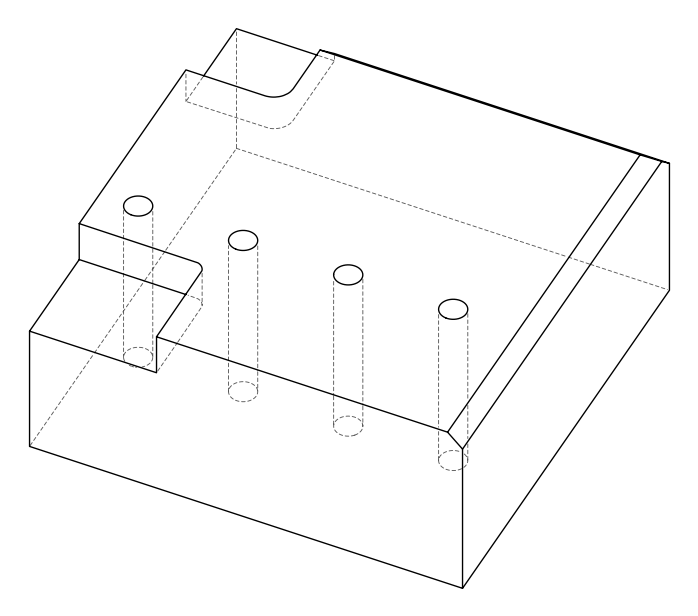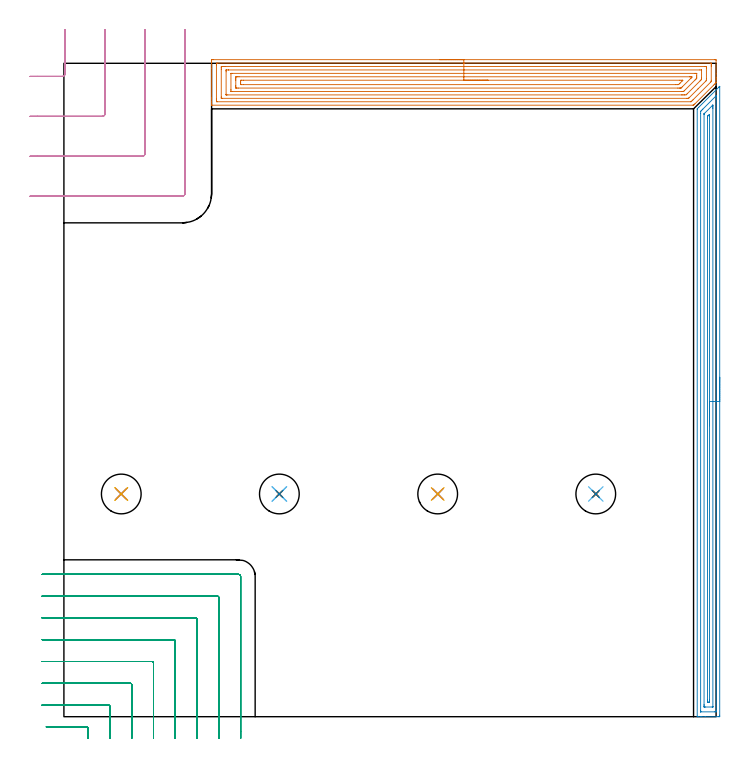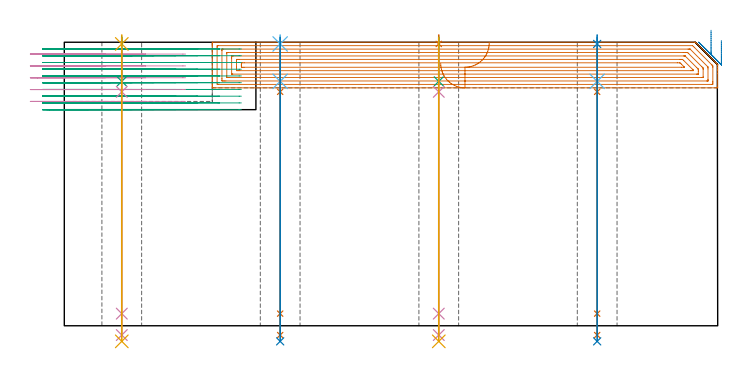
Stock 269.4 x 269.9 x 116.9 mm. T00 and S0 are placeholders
(PLAN: 20 operations, 15 tool changes, 44.4 min)
(1 AREA_MILL | FG_CHAMFER_SURFACE | UGT0205_001 | 11.86 min | 38202 mm3)
(2 AREA_MILL_1 | FG_CHAMFER_SURFACE_1 | UGT0205_001 | 8.37 min | 10996 mm3)
(3 MILL_CORNER_NOTCH_RECTANGULAR | CORNER_NOTCH_RECTANGULAR | NXT0201_011 | Follow Part, ap 3, ae 75% | 15.68 min | 142042 mm3)
(4 MILL_CORNER_NOTCH_RECTANGULAR_1 | CORNER_NOTCH_RECTANGULAR_1 | UGT0201_105 | Follow Part, ap 5.5, ae 75% | 3.77 min | 95945 mm3)
(5 SPOT_DRILL | STEP1HOLE | NXT0321_9005460120000 | 0.03 min | 4 mm3)
(6 SPOT_DRILL_1 | STEP1HOLE_1 | NXT0321_9005460120000 | 0.03 min | 5 mm3)
(7 SPOT_DRILL_2 | STEP1HOLE_2 | NXT0321_9005460120000 | 0.03 min | 5 mm3)
(8 SPOT_DRILL_3 | STEP1HOLE_3 | NXT0321_9005460120000 | 0.03 min | 5 mm3)
(9 DRILL_BLIND_HOLE_INTO_CENTER | STEP1HOLE | UGT0301_352 | 0.07 min | 1252 mm3)
(10 GUN_DRILL_THROUGH_HOLE | STEP1HOLE | UGT0307_007 | 0.58 min | 8058 mm3)
(11 DRILL_TO_ENLARGE_THROUGH_HOLE | STEP1HOLE | UGT0301_288 | 0.5 min | 15351 mm3)
(12 DRILL_BLIND_HOLE_INTO_CENTER_1 | STEP1HOLE_1 | UGT0301_352 | 0.07 min | 1262 mm3)
(13 GUN_DRILL_THROUGH_HOLE_1 | STEP1HOLE_1 | UGT0307_007 | 0.58 min | 8062 mm3)
(14 DRILL_TO_ENLARGE_THROUGH_HOLE_1 | STEP1HOLE_1 | UGT0301_288 | 0.5 min | 15348 mm3)
(15 DRILL_BLIND_HOLE_INTO_CENTER_2 | STEP1HOLE_2 | UGT0301_352 | 0.07 min | 1255 mm3)
(16 GUN_DRILL_THROUGH_HOLE_2 | STEP1HOLE_2 | UGT0307_007 | 0.58 min | 8055 mm3)
(17 DRILL_TO_ENLARGE_THROUGH_HOLE_2 | STEP1HOLE_2 | UGT0301_288 | 0.5 min | 15350 mm3)
(18 DRILL_BLIND_HOLE_INTO_CENTER_3 | STEP1HOLE_3 | UGT0301_352 | 0.07 min | 1259 mm3)
(19 GUN_DRILL_THROUGH_HOLE_3 | STEP1HOLE_3 | UGT0307_007 | 0.58 min | 8054 mm3)
(20 DRILL_TO_ENLARGE_THROUGH_HOLE_3 | STEP1HOLE_3 | UGT0301_288 | 0.5 min | 15349 mm3)
(TOOL UGT0205_001 | Chamfer Mill 20 x 3 x 45 deg. | D20 FL50 Z2)
(TOOL NXT0201_011 | ENDMILL 12mm [2P460-1200-NA 1630] | D12 FL38 Z6)
(TOOL UGT0201_105 | End Mill 22 mm | D22 FL25 Z2)
(TOOL NXT0321_9005460120000 | NC Spot Drill, 142deg, 12mm, Carbide, Uncoated | D12 PA142 FL30 Z2)
(TOOL UGT0301_352 | Twist Drill 10.75 mm | D10.75 PA118 FL84 Z2)
(TOOL UGT0307_007 | Gun Drill 10 mm | D10 PA130 FL24 Z1)
(TOOL UGT0301_288 | Twist Drill 16.4 mm | D16.4 PA118 FL125 Z2)
(OP 1 AREA_MILL)
G17 G21 G94 G90
T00 M6
G54
G17 G0 G90 X155.2 Y271.4 S1061 M3
G43 Z126.9 H0
Z108.1
G94 G1 X155.238 Z107.229 F250.
X155.352 Z106.364
X155.541 Z105.512
X155.803 Z104.68
X156.137 Z103.874
X156.54 Z103.1
X157.009 Z102.364
X157.54 Z101.672
X158.129 Z101.029
X158.772 Z100.44
X159.464 Z99.909
X160.2 Z99.44
X160.974 Z99.037
X161.78 Z98.703
X162.612 Z98.441
X163.464 Z98.252
X164.328 Z98.138
X165.2 Z98.1
X268.787
X269.151 Y271.396 Z98.103
X269.39 Y271.392 Z98.106
X269.4 Y271.148 Z98.349
Y265.548 Z103.947
Y264.105 Z105.392
Y263.774 Z105.722
Y263.112 Z106.387
Y262. Z107.499
X269.398 Y261.907 Z107.59
X269.382 Y261.884 Z107.614
X269.142 Y261.642 Z107.858
X268.975 Y261.474 Z108.025
X268.615 Y261.113 Z108.383
X268.319 Y260.817 Z108.679
X260.631 Y253.13 Z116.367
X260.423 Y252.922 Z116.576
X260.319 Y252.819 Z116.68
X260.182 Y252.685 Z116.813
X260.095 Y252.604 Z116.889
X259.857 Y252.6 Z116.9
X61.167
X61.01 Y252.603 Z116.888
X61.008 Y252.63 Z116.861
X61. Y252.995 Z116.504
Y253.355 Z116.144
Y254.017 Z115.478
Y255.234 Z114.262
Y255.791 Z113.704
Y267.766 Z101.732
Y269.983 Z99.514
Y270.262 Z99.236
X61.004 Y270.87 Z98.627
X61.008 Y271.392 Z98.106
X61.086 Y271.394 Z98.104
X61.613 Y271.4 Z98.1
X165.2
Y269.986 Z99.514
X266.999
X267.39 Y269.983 Z99.517
X267.397 Y269.59 Z99.91
X267.399 Y269.096 Z100.404
X267.4 Y268.7 Z100.8
X267.399 Y262.887 Z106.613
X267.396 Y262.495 Z107.005
X267.39 Y262.37 Z107.13
X267.322 Y262.284 Z107.216
X267.05 Y262. Z107.5
X267.026 Y261.975 Z107.525
X259.857 Y254.807 Z114.693
X259.458 Y254.413 Z115.087
X259.055 Y254.017 Z115.483
X258.966 Y254.014 Z115.486
X63.401
X63.01 Y254.017 Z115.483
X63.003 Y254.41 Z115.09
X63.001 Y254.904 Z114.596
X63. Y255.3 Z114.2
X63.001 Y269.096 Z100.404
X63.002 Y269.49 Z100.01
X63.01 Y269.983 Z99.517
X63.397 Y269.986 Z99.514
X165.2
Y268.571 Z100.929
X264.851
X265.215 Y268.569 Z100.931
X265.336 Y268.567 Z100.933
X265.377 Y268.565 Z100.935
X265.39 Y268.557 Z100.943
X265.393 Y268.515 Z100.985
X265.397 Y268.393 Z101.107
X265.399 Y268.209 Z101.291
X265.4 Y268.025 Z101.475
X265.399 Y263.591 Z105.909
X265.39 Y262.887 Z106.613
X265.388 Y262.799 Z106.701
X265.348 Y262.755 Z106.745
X265.215 Y262.616 Z106.884
X261.94 Y259.339 Z110.161
X258.231 Y255.632 Z113.868
X258.071 Y255.475 Z114.025
X258.032 Y255.443 Z114.057
X258.003 Y255.435 Z114.065
X257.939 Y255.433 Z114.067
X257.807 Y255.43 Z114.07
X257.543 Y255.429 Z114.071
X257.178 Y255.428 Z114.072
X65.549 Y255.429 Z114.071
X65.185 Y255.431 Z114.069
X65.064 Y255.433 Z114.067
X65.023 Y255.435 Z114.065
X65.01 Y255.443 Z114.057
X65.007 Y255.485 Z114.015
X65.003 Y255.607 Z113.893
X65.001 Y255.791 Z113.709
X65. Y255.974 Z113.526
Y267.506 Z101.994
X65.002 Y268.209 Z101.291
X65.004 Y268.389 Z101.111
X65.012 Y268.564 Z100.936
X65.185 Y268.566 Z100.934
X65.714 Y268.57 Z100.93
X66.078 Y268.571 Z100.929
X66.606
X165.2
Y267.157 Z102.343
X262.702
X263.307 Y267.153 Z102.347
X263.376 Y267.151 Z102.349
X263.39 Y267.149 Z102.351
X263.393 Y267.129 Z102.371
X263.397 Y267.078 Z102.422
X263.399 Y266.873 Z102.627
Y263.774 Z105.726
X263.39 Y263.345 Z106.155
X263.383 Y263.244 Z106.256
X263.327 Y263.183 Z106.317
X263.232 Y263.083 Z106.417
X263.038 Y262.887 Z106.613
X262.788 Y262.637 Z106.863
X257.448 Y257.297 Z112.203
X257.178 Y257.031 Z112.469
X256.997 Y256.858 Z112.642
X256.285 Y256.846 Z112.654
X256.118 Y256.844 Z112.656
X255.392 Y256.843 Z112.657
X255.226
X67.698
X67.093 Y256.847 Z112.653
X67.024 Y256.849 Z112.651
X67.01 Y256.851 Z112.649
X67.007 Y256.871 Z112.629
X67.004 Y256.922 Z112.578
X67.001 Y257.126 Z112.374
X67. Y266.406 Z103.094
X67.001 Y266.864 Z102.636
X67.005 Y267.079 Z102.421
X67.008 Y267.132 Z102.368
X67.012 Y267.15 Z102.35
X67.034 Y267.152 Z102.348
X67.139 Y267.155 Z102.345
X67.864 Y267.157 Z102.343
X68.03
X165.2
Y265.743 Z103.757
X260.75
X260.946 Y265.742 Z103.758
X261.338 Y265.737 Z103.763
X261.385 Y265.736 Z103.764
X261.39 Y265.727 Z103.773
X261.395 Y265.697 Z103.803
X261.398 Y265.64 Z103.86
X261.4 Y264.661 Z104.839
X261.397 Y264.018 Z105.482
X261.39 Y263.774 Z105.726
X261.386 Y263.696 Z105.804
X261.327 Y263.632 Z105.868
X261.233 Y263.534 Z105.966
X261.114 Y263.413 Z106.087
X260.75 Y263.048 Z106.452
X256.153 Y258.452 Z111.048
X256. Y258.302 Z111.198
X255.969 Y258.275 Z111.225
X255.955 Y258.265 Z111.235
X255.915 Y258.263 Z111.237
X255.785 Y258.259 Z111.241
X255.588 Y258.257 Z111.243
X255.392
X69.65
X69.454 Y258.258 Z111.242
X69.062 Y258.263 Z111.237
X69.015 Y258.264 Z111.236
X69.01 Y258.273 Z111.227
X69.005 Y258.303 Z111.197
X69.002 Y258.36 Z111.14
X69.001 Y258.452 Z111.048
X69. Y259.097 Z110.403
X69.001 Y265.548 Z103.952
X69.003 Y265.709 Z103.791
X69.006 Y265.729 Z103.771
X69.008 Y265.734 Z103.766
X69.024 Y265.736 Z103.764
X69.127 Y265.741 Z103.759
X69.257 Y265.742 Z103.758
X69.454 Y265.743 Z103.757
X165.2
Y264.329 Z105.171
X258.406 Y264.328 Z105.172
X258.964 Y264.325 Z105.175
X259.306 Y264.322 Z105.178
X259.39 Y264.311 Z105.189
X259.393 Y264.235 Z105.265
X259.384 Y264.144 Z105.356
X259.341 Y264.096 Z105.404
X259.244 Y263.995 Z105.505
X259.026 Y263.774 Z105.726
X258.995 Y263.743 Z105.757
X255.392 Y260.14 Z109.36
X254.984 Y259.744 Z109.756
X254.913 Y259.678 Z109.822
X254.778 Y259.676 Z109.824
X254.499 Y259.673 Z109.827
X254.164 Y259.671 Z109.829
X253.606
X71.994 Y259.672 Z109.828
X71.436 Y259.675 Z109.825
X71.094 Y259.678 Z109.822
X71.01 Y259.689 Z109.811
X71.004 Y259.768 Z109.732
X71.001 Y260.226 Z109.274
X71. Y260.659 Z108.841
Y262.887 Z106.613
Y263.32 Z106.18
X71.004 Y263.774 Z105.726
X71.009 Y264.198 Z105.302
X71.026 Y264.322 Z105.178
X71.157 Y264.324 Z105.176
X71.436 Y264.327 Z105.173
X71.771 Y264.328 Z105.172
X72.329 Y264.329 Z105.171
X165.2
Y262.915 Z106.585
X254.471
X255.366 Y262.913 Z106.587
X255.392 Y262.912 Z106.588
X255.678 Y262.887 Z106.613
X255.539 Y262.741 Z106.759
X255.392 Y262.59 Z106.91
X254.499 Y261.697 Z107.803
X254.204 Y261.406 Z108.094
X253.904 Y261.113 Z108.387
X253.631 Y261.088 Z108.412
X253.606 Y261.087 Z108.413
X252.741 Y261.085 Z108.415
X74.143
X73.248 Y261.087 Z108.413
X73.222 Y261.089 Z108.411
X73.01 Y261.113 Z108.387
X73.004 Y261.329 Z108.171
X73.001 Y262. Z107.5
X73.002 Y262.219 Z107.281
X73.01 Y262.887 Z106.613
X73.198 Y262.911 Z106.589
X73.222 Y262.912 Z106.588
X74.087 Y262.915 Z106.585
X165.2
X166.072 Z106.623
X166.937 Z106.737
X167.788 Z106.926
X168.62 Z107.188
X169.426 Z107.522
X170.2 Z107.925
X170.936 Z108.394
X171.628 Z108.925
X172.271 Z109.514
X172.86 Z110.157
X173.392 Z110.85
X173.86 Z111.585
X174.263 Z112.359
X174.597 Z113.165
X174.859 Z113.997
X175.048 Z114.849
X175.162 Z115.714
X175.2 Z116.585
G0 Z126.9
M5
M2
(OP 2 AREA_MILL_1)
G17 G21 G94 G90
T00 M6
G54
G17 G0 G90 X270.9 Y140.2 S1061 M3
G43 Z126.9 H0
Z117.6
G94 G1 Y140.162 Z116.728 F250.
Y140.048 Z115.864
Y139.859 Z115.012
Y139.597 Z114.18
Y139.263 Z113.374
Y138.86 Z112.6
Y138.391 Z111.864
Y137.86 Z111.172
Y137.271 Z110.529
Y136.628 Z109.94
Y135.936 Z109.409
Y135.2 Z108.94
Y134.426 Z108.537
Y133.62 Z108.203
Y132.788 Z107.941
Y131.936 Z107.752
Y131.072 Z107.638
Y130.2 Z107.6
X270.899 Y0.622 Z107.601
X270.895 Y0.004 Z107.603
X270.893 Y0.002 Z107.604
X270.273 Y0. Z108.224
X264.909 Z113.586
X263.471 Z115.025
X263.121 Z115.374
X262.092 Z116.408
X261.67 Y0.003 Z116.822
X261.634 Y0.005 Z116.857
X261.603 Y0.01 Z116.888
X261.6 Y0.175 Z116.9
Y250.841
X261.605 Y251.104 Z116.891
X262.227 Y251.727 Z116.273
X270.575 Y260.076 Z107.924
X270.72 Y260.222 Z107.777
X270.877 Y260.374 Z107.621
X270.894 Y260.383 Z107.603
X270.899 Y260.374 Z107.599
X270.9 Y130.2 Z107.6
X269.486 Z109.014
X269.485 Y2.409 Z109.015
X269.484 Y2.304 Z109.016
X269.482 Y2.196 Z109.018
X269.475 Y2.01 Z109.025
X269.379 Y2.008 Z109.121
X268.893 Y2.001 Z109.607
X263.121 Z115.379
X263.063 Y2.002 Z115.437
X263.028 Y2.006 Z115.472
X263.023 Y2.008 Z115.477
X263.02 Y2.029 Z115.48
X263.017 Y2.089 Z115.483
X263.015 Y2.303 Z115.485
X263.014 Y2.409 Z115.486
X263.015 Y249.161 Z115.485
X263.019 Y249.948 Z115.481
X263.02 Y250.049 Z115.48
X263.121 Y250.159 Z115.379
X263.458 Y250.504 Z115.042
X263.791 Y250.841 Z114.709
X263.903 Y250.953 Z114.597
X269.153 Y256.203 Z109.347
X269.268 Y256.314 Z109.232
X269.379 Y256.418 Z109.121
X269.479 Y256.506 Z109.021
X269.483 Y256.31 Z109.017
X269.485 Y256.203 Z109.015
X269.486 Y130.2 Z109.014
X268.072 Z110.428
X268.071 Y4.197 Z110.429
X268.07 Y4.077 Z110.43
X268.067 Y4.018 Z110.433
X268.066 Y4.011 Z110.434
X268.04 Y4.007 Z110.46
X267.984 Y4.003 Z110.516
X267.787 Y4. Z110.713
X264.909 Z113.591
X264.712 Y4.002 Z113.788
X264.581 Y4.005 Z113.919
X264.477 Y4.01 Z114.023
X264.435 Y4.018 Z114.065
X264.434 Y4.038 Z114.066
X264.431 Y4.197 Z114.069
X264.429 Y4.677 Z114.071
X264.428 Y5.09 Z114.072
X264.429 Y248.848 Z114.071
X264.43 Y248.951 Z114.07
X264.433 Y249.002 Z114.067
X264.435 Y249.023 Z114.065
X264.459 Y249.054 Z114.041
X264.682 Y249.281 Z113.818
X267.81 Y252.41 Z110.69
X268.032 Y252.629 Z110.468
X268.043 Y252.632 Z110.457
X268.065 Y252.629 Z110.435
X268.068 Y252.363 Z110.432
X268.07 Y252.149 Z110.43
X268.071 Y251.735 Z110.429
X268.072 Y251.255 Z110.428
Y130.2
X266.657 Z111.843
Y6.878
X266.654 Y6.063 Z111.846
X266.652 Y6.029 Z111.848
X266.648 Y6.01 Z111.852
X266.626 Y6.007 Z111.874
X266.573 Y6.003 Z111.927
X266.465 Y6.001 Z112.035
X266.25 Y6. Z112.25
X266.035 Y6.001 Z112.465
X265.927 Y6.003 Z112.573
X265.873 Y6.007 Z112.627
X265.852 Y6.009 Z112.648
X265.85 Y6.025 Z112.65
X265.843 Y6.838 Z112.657
Y6.878
Y247.267
X265.845 Y247.674 Z112.655
X265.847 Y247.877 Z112.653
X265.85 Y247.975 Z112.65
X265.877 Y248.016 Z112.623
X265.91 Y248.054 Z112.59
X266.01 Y248.161 Z112.49
X266.087 Y248.238 Z112.413
X266.355 Y248.503 Z112.145
X266.622 Y248.764 Z111.878
X266.646 Y248.786 Z111.854
X266.65 Y248.731 Z111.85
X266.653 Y248.555 Z111.847
X266.657 Y248.2 Z111.843
Y130.2
Y129.328 Z111.881
Y128.463 Z111.995
Y127.612 Z112.183
Y126.78 Z112.446
Y125.974 Z112.78
Y125.2 Z113.182
Y124.464 Z113.651
Y123.772 Z114.182
Y123.129 Z114.772
Y122.54 Z115.415
Y122.008 Z116.107
Y121.54 Z116.843
Y121.137 Z117.617
Y120.803 Z118.422
Y120.541 Z119.255
Y120.352 Z120.106
Y120.238 Z120.971
Y120.2 Z121.843
G0 Z126.9
M5
M2
(OP 3 MILL_CORNER_NOTCH_RECTANGULAR)
G17 G21 G94 G90
T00 M6
G54
G17 G0 G90 X10. Y-9. S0 M3
G43 Z126.9 H1
Z114.12
G94 G1 Y-6. F250.
Y-4.795 F500.
G3 X9.405 Y-4.2 R0.6
G1 X-4.285
X-7.285 F250.
G0 Z126.9
X19. Y-9.
Z114.12
G1 Y-6.
Y4.204 F500.
G3 X18.404 Y4.8 R0.6
G1 X-6.
X-9. F250.
G0 Z126.9
X28. Y-9.
Z114.12
G1 Y-6.
Y13.204 F500.
G3 X27.404 Y13.8 R0.6
G1 X-6.
X-9. F250.
G0 Z126.9
X37. Y-9.
Z114.12
G1 Y-6.
Y22.204 F500.
G3 X36.404 Y22.8 R0.6
G1 X-6.
X-9. F250.
G0 Z126.9
X46. Y-9.
Z114.12
G1 Y-6.
Y31.204 F500.
G3 X45.404 Y31.8 R0.6
G1 X-6.
X-9. F250.
G0 Z126.9
X55. Y-9.
Z114.12
G1 Y-6.
Y40.203 F500.
G3 X54.403 Y40.8 R0.6
G1 X-6.
X-9. F250.
G0 Z126.9
X64. Y-9.
Z114.12
G1 Y-6.
Y49.203 F500.
G3 X63.403 Y49.8 R0.6
G1 X-6.
X-9. F250.
G0 Z126.9
X73. Y-9.
Z114.12
G1 Y-6.
Y57.9 F500.
G3 X72.1 Y58.8 R0.9
G1 X-6.
X-9. F250.
G0 Z126.9
X10. Y-9.
Z111.34
G1 Y-6.
Y-4.795 F500.
G3 X9.405 Y-4.2 R0.6
G1 X-4.285
X-7.285 F250.
G0 Z126.9
X19. Y-9.
Z111.34
G1 Y-6.
Y4.204 F500.
G3 X18.404 Y4.8 R0.6
G1 X-6.
X-9. F250.
G0 Z126.9
X28. Y-9.
Z111.34
G1 Y-6.
Y13.204 F500.
G3 X27.404 Y13.8 R0.6
G1 X-6.
X-9. F250.
G0 Z126.9
X37. Y-9.
Z111.34
G1 Y-6.
Y22.204 F500.
G3 X36.404 Y22.8 R0.6
G1 X-6.
X-9. F250.
G0 Z126.9
X46. Y-9.
Z111.34
G1 Y-6.
Y31.204 F500.
G3 X45.404 Y31.8 R0.6
G1 X-6.
X-9. F250.
G0 Z126.9
X55. Y-9.
Z111.34
G1 Y-6.
Y40.203 F500.
G3 X54.403 Y40.8 R0.6
G1 X-6.
X-9. F250.
G0 Z126.9
X64. Y-9.
Z111.34
G1 Y-6.
Y49.203 F500.
G3 X63.403 Y49.8 R0.6
G1 X-6.
X-9. F250.
G0 Z126.9
X73. Y-9.
Z111.34
G1 Y-6.
Y57.9 F500.
G3 X72.1 Y58.8 R0.9
G1 X-6.
X-9. F250.
G0 Z126.9
X10. Y-9.
Z108.56
G1 Y-6.
Y-4.795 F500.
G3 X9.405 Y-4.2 R0.6
G1 X-4.285
X-7.285 F250.
G0 Z126.9
X19. Y-9.
Z108.56
G1 Y-6.
Y4.204 F500.
G3 X18.404 Y4.8 R0.6
G1 X-6.
X-9. F250.
G0 Z126.9
X28. Y-9.
Z108.56
G1 Y-6.
Y13.204 F500.
G3 X27.404 Y13.8 R0.6
G1 X-6.
X-9. F250.
G0 Z126.9
X37. Y-9.
Z108.56
G1 Y-6.
Y22.204 F500.
G3 X36.404 Y22.8 R0.6
G1 X-6.
X-9. F250.
G0 Z126.9
X46. Y-9.
Z108.56
G1 Y-6.
Y31.204 F500.
G3 X45.404 Y31.8 R0.6
G1 X-6.
X-9. F250.
G0 Z126.9
X55. Y-9.
Z108.56
G1 Y-6.
Y40.203 F500.
G3 X54.403 Y40.8 R0.6
G1 X-6.
X-9. F250.
G0 Z126.9
X64. Y-9.
Z108.56
G1 Y-6.
Y49.203 F500.
G3 X63.403 Y49.8 R0.6
G1 X-6.
X-9. F250.
G0 Z126.9
X73. Y-9.
Z108.56
G1 Y-6.
Y57.9 F500.
G3 X72.1 Y58.8 R0.9
G1 X-6.
X-9. F250.
G0 Z126.9
X10. Y-9.
Z105.78
G1 Y-6.
Y-4.795 F500.
G3 X9.405 Y-4.2 R0.6
G1 X-4.285
X-7.285 F250.
G0 Z126.9
X19. Y-9.
Z105.78
G1 Y-6.
Y4.204 F500.
G3 X18.404 Y4.8 R0.6
G1 X-6.
X-9. F250.
G0 Z126.9
X28. Y-9.
Z105.78
G1 Y-6.
Y13.204 F500.
G3 X27.404 Y13.8 R0.6
G1 X-6.
X-9. F250.
G0 Z126.9
X37. Y-9.
Z105.78
G1 Y-6.
Y22.204 F500.
G3 X36.404 Y22.8 R0.6
G1 X-6.
X-9. F250.
G0 Z126.9
X46. Y-9.
Z105.78
G1 Y-6.
Y31.204 F500.
G3 X45.404 Y31.8 R0.6
G1 X-6.
X-9. F250.
G0 Z126.9
X55. Y-9.
Z105.78
G1 Y-6.
Y40.203 F500.
G3 X54.403 Y40.8 R0.6
G1 X-6.
X-9. F250.
G0 Z126.9
X64. Y-9.
Z105.78
G1 Y-6.
Y49.203 F500.
G3 X63.403 Y49.8 R0.6
G1 X-6.
X-9. F250.
G0 Z126.9
X73. Y-9.
Z105.78
G1 Y-6.
Y57.9 F500.
G3 X72.1 Y58.8 R0.9
G1 X-6.
X-9. F250.
G0 Z126.9
X10. Y-9.
Z103.
G1 Y-6.
Y-4.795 F500.
G3 X9.405 Y-4.2 R0.6
G1 X-4.285
X-7.285 F250.
G0 Z126.9
X19. Y-9.
Z103.
G1 Y-6.
Y4.204 F500.
G3 X18.404 Y4.8 R0.6
G1 X-6.
X-9. F250.
G0 Z126.9
X28. Y-9.
Z103.
G1 Y-6.
Y13.204 F500.
G3 X27.404 Y13.8 R0.6
G1 X-6.
X-9. F250.
G0 Z126.9
X37. Y-9.
Z103.
G1 Y-6.
Y22.204 F500.
G3 X36.404 Y22.8 R0.6
G1 X-6.
X-9. F250.
G0 Z126.9
X46. Y-9.
Z103.
G1 Y-6.
Y31.204 F500.
G3 X45.404 Y31.8 R0.6
G1 X-6.
X-9. F250.
G0 Z126.9
X55. Y-9.
Z103.
G1 Y-6.
Y40.203 F500.
G3 X54.403 Y40.8 R0.6
G1 X-6.
X-9. F250.
G0 Z126.9
X64. Y-9.
Z103.
G1 Y-6.
Y49.203 F500.
G3 X63.403 Y49.8 R0.6
G1 X-6.
X-9. F250.
G0 Z126.9
X73. Y-9.
Z103.
G1 Y-6.
Y57.9 F500.
G3 X72.1 Y58.8 R0.9
G1 X-6.
X-9. F250.
G0 Z126.9
X10. Y-9.
Z100.22
G1 Y-6.
Y-4.795 F500.
G3 X9.405 Y-4.2 R0.6
G1 X-4.285
X-7.285 F250.
G0 Z126.9
X19. Y-9.
Z100.22
G1 Y-6.
Y4.204 F500.
G3 X18.404 Y4.8 R0.6
G1 X-6.
X-9. F250.
G0 Z126.9
X28. Y-9.
Z100.22
G1 Y-6.
Y13.204 F500.
G3 X27.404 Y13.8 R0.6
G1 X-6.
X-9. F250.
G0 Z126.9
X37. Y-9.
Z100.22
G1 Y-6.
Y22.204 F500.
G3 X36.404 Y22.8 R0.6
G1 X-6.
X-9. F250.
G0 Z126.9
X46. Y-9.
Z100.22
G1 Y-6.
Y31.204 F500.
G3 X45.404 Y31.8 R0.6
G1 X-6.
X-9. F250.
G0 Z126.9
X55. Y-9.
Z100.22
G1 Y-6.
Y40.203 F500.
G3 X54.403 Y40.8 R0.6
G1 X-6.
X-9. F250.
G0 Z126.9
X64. Y-9.
Z100.22
G1 Y-6.
Y49.203 F500.
G3 X63.403 Y49.8 R0.6
G1 X-6.
X-9. F250.
G0 Z126.9
X73. Y-9.
Z100.22
G1 Y-6.
Y57.9 F500.
G3 X72.1 Y58.8 R0.9
G1 X-6.
X-9. F250.
G0 Z126.9
X10. Y-9.
Z97.44
G1 Y-6.
Y-4.795 F500.
G3 X9.405 Y-4.2 R0.6
G1 X-4.285
X-7.285 F250.
G0 Z126.9
X19. Y-9.
Z97.44
G1 Y-6.
Y4.204 F500.
G3 X18.404 Y4.8 R0.6
G1 X-6.
X-9. F250.
G0 Z126.9
X28. Y-9.
Z97.44
G1 Y-6.
Y13.204 F500.
G3 X27.404 Y13.8 R0.6
G1 X-6.
X-9. F250.
G0 Z126.9
X37. Y-9.
Z97.44
G1 Y-6.
Y22.204 F500.
G3 X36.404 Y22.8 R0.6
G1 X-6.
X-9. F250.
G0 Z126.9
X46. Y-9.
Z97.44
G1 Y-6.
Y31.204 F500.
G3 X45.404 Y31.8 R0.6
G1 X-6.
X-9. F250.
G0 Z126.9
X55. Y-9.
Z97.44
G1 Y-6.
Y40.203 F500.
G3 X54.403 Y40.8 R0.6
G1 X-6.
X-9. F250.
G0 Z126.9
X64. Y-9.
Z97.44
G1 Y-6.
Y49.203 F500.
G3 X63.403 Y49.8 R0.6
G1 X-6.
X-9. F250.
G0 Z126.9
X73. Y-9.
Z97.44
G1 Y-6.
Y57.9 F500.
G3 X72.1 Y58.8 R0.9
G1 X-6.
X-9. F250.
G0 Z126.9
X10. Y-9.
Z94.66
G1 Y-6.
Y-4.795 F500.
G3 X9.405 Y-4.2 R0.6
G1 X-4.285
X-7.285 F250.
G0 Z126.9
X19. Y-9.
Z94.66
G1 Y-6.
Y4.204 F500.
G3 X18.404 Y4.8 R0.6
G1 X-6.
X-9. F250.
G0 Z126.9
X28. Y-9.
Z94.66
G1 Y-6.
Y13.204 F500.
G3 X27.404 Y13.8 R0.6
G1 X-6.
X-9. F250.
G0 Z126.9
X37. Y-9.
Z94.66
G1 Y-6.
Y22.204 F500.
G3 X36.404 Y22.8 R0.6
G1 X-6.
X-9. F250.
G0 Z126.9
X46. Y-9.
Z94.66
G1 Y-6.
Y31.204 F500.
G3 X45.404 Y31.8 R0.6
G1 X-6.
X-9. F250.
G0 Z126.9
X55. Y-9.
Z94.66
G1 Y-6.
Y40.203 F500.
G3 X54.403 Y40.8 R0.6
G1 X-6.
X-9. F250.
G0 Z126.9
X64. Y-9.
Z94.66
G1 Y-6.
Y49.203 F500.
G3 X63.403 Y49.8 R0.6
G1 X-6.
X-9. F250.
G0 Z126.9
X73. Y-9.
Z94.66
G1 Y-6.
Y57.9 F500.
G3 X72.1 Y58.8 R0.9
G1 X-6.
X-9. F250.
G0 Z126.9
X10. Y-9.
Z91.88
G1 Y-6.
Y-4.795 F500.
G3 X9.405 Y-4.2 R0.6
G1 X-4.285
X-7.285 F250.
G0 Z126.9
X19. Y-9.
Z91.88
G1 Y-6.
Y4.204 F500.
G3 X18.404 Y4.8 R0.6
G1 X-6.
X-9. F250.
G0 Z126.9
X28. Y-9.
Z91.88
G1 Y-6.
Y13.204 F500.
G3 X27.404 Y13.8 R0.6
G1 X-6.
X-9. F250.
G0 Z126.9
X37. Y-9.
Z91.88
G1 Y-6.
Y22.204 F500.
G3 X36.404 Y22.8 R0.6
G1 X-6.
X-9. F250.
G0 Z126.9
X46. Y-9.
Z91.88
G1 Y-6.
Y31.204 F500.
G3 X45.404 Y31.8 R0.6
G1 X-6.
X-9. F250.
G0 Z126.9
X55. Y-9.
Z91.88
G1 Y-6.
Y40.203 F500.
G3 X54.403 Y40.8 R0.6
G1 X-6.
X-9. F250.
G0 Z126.9
X64. Y-9.
Z91.88
G1 Y-6.
Y49.203 F500.
G3 X63.403 Y49.8 R0.6
G1 X-6.
X-9. F250.
G0 Z126.9
X73. Y-9.
Z91.88
G1 Y-6.
Y57.9 F500.
G3 X72.1 Y58.8 R0.9
G1 X-6.
X-9. F250.
G0 Z126.9
X10. Y-9.
Z89.1
G1 Y-6.
Y-4.795 F500.
G3 X9.405 Y-4.2 R0.6
G1 X-4.285
X-7.285 F250.
G0 Z126.9
X19. Y-9.
Z89.1
G1 Y-6.
Y4.204 F500.
G3 X18.404 Y4.8 R0.6
G1 X-6.
X-9. F250.
G0 Z126.9
X28. Y-9.
Z89.1
G1 Y-6.
Y13.204 F500.
G3 X27.404 Y13.8 R0.6
G1 X-6.
X-9. F250.
G0 Z126.9
X37. Y-9.
Z89.1
G1 Y-6.
Y22.204 F500.
G3 X36.404 Y22.8 R0.6
G1 X-6.
X-9. F250.
G0 Z126.9
X46. Y-9.
Z89.1
G1 Y-6.
Y31.204 F500.
G3 X45.404 Y31.8 R0.6
G1 X-6.
X-9. F250.
G0 Z126.9
X55. Y-9.
Z89.1
G1 Y-6.
Y40.203 F500.
G3 X54.403 Y40.8 R0.6
G1 X-6.
X-9. F250.
G0 Z126.9
X64. Y-9.
Z89.1
G1 Y-6.
Y49.203 F500.
G3 X63.403 Y49.8 R0.6
G1 X-6.
X-9. F250.
G0 Z126.9
X73. Y-9.
Z89.1
G1 Y-6.
Y57.9 F500.
G3 X72.1 Y58.8 R0.9
G1 X-6.
X-9. F250.
G0 Z126.9
M5
M2
(OP 4 MILL_CORNER_NOTCH_RECTANGULAR_1)
G17 G21 G94 G90
T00 M6
G54
G17 G0 G90 X-14. Y264.5 S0 M3
G43 Z126.9 H0
Z112.02
G94 G1 X-11. F250.
X-0.595 F500.
G3 X0.5 Y265.595 R1.1
G1 Y280.9
Y283.9 F250.
G0 Z126.9
X-14. Y248.
Z112.02
G1 X-11.
X15.905 F500.
G3 X17. Y249.095 R1.1
G1 Y280.9
Y283.9 F250.
G0 Z126.9
X-14. Y231.5
Z112.02
G1 X-11.
X32.404 F500.
G3 X33.5 Y232.596 R1.1
G1 Y280.9
Y283.9 F250.
G0 Z126.9
X-14. Y215.
Z112.02
G1 X-11.
X48.904 F500.
G3 X50. Y216.096 R1.1
G1 Y280.9
Y283.9 F250.
G0 Z126.9
X-14. Y264.5
Z107.14
G1 X-11.
X-0.595 F500.
G3 X0.5 Y265.595 R1.1
G1 Y280.9
Y283.9 F250.
G0 Z126.9
X-14. Y248.
Z107.14
G1 X-11.
X15.905 F500.
G3 X17. Y249.095 R1.1
G1 Y280.9
Y283.9 F250.
G0 Z126.9
X-14. Y231.5
Z107.14
G1 X-11.
X32.404 F500.
G3 X33.5 Y232.596 R1.1
G1 Y280.9
Y283.9 F250.
G0 Z126.9
X-14. Y215.
Z107.14
G1 X-11.
X48.904 F500.
G3 X50. Y216.096 R1.1
G1 Y280.9
Y283.9 F250.
G0 Z126.9
X-14. Y264.5
Z102.26
G1 X-11.
X-0.595 F500.
G3 X0.5 Y265.595 R1.1
G1 Y280.9
Y283.9 F250.
G0 Z126.9
X-14. Y248.
Z102.26
G1 X-11.
X15.905 F500.
G3 X17. Y249.095 R1.1
G1 Y280.9
Y283.9 F250.
G0 Z126.9
X-14. Y231.5
Z102.26
G1 X-11.
X32.404 F500.
G3 X33.5 Y232.596 R1.1
G1 Y280.9
Y283.9 F250.
G0 Z126.9
X-14. Y215.
Z102.26
G1 X-11.
X48.904 F500.
G3 X50. Y216.096 R1.1
G1 Y280.9
Y283.9 F250.
G0 Z126.9
X-14. Y264.5
Z97.38
G1 X-11.
X-0.595 F500.
G3 X0.5 Y265.595 R1.1
G1 Y280.9
Y283.9 F250.
G0 Z126.9
X-14. Y248.
Z97.38
G1 X-11.
X15.905 F500.
G3 X17. Y249.095 R1.1
G1 Y280.9
Y283.9 F250.
G0 Z126.9
X-14. Y231.5
Z97.38
G1 X-11.
X32.404 F500.
G3 X33.5 Y232.596 R1.1
G1 Y280.9
Y283.9 F250.
G0 Z126.9
X-14. Y215.
Z97.38
G1 X-11.
X48.904 F500.
G3 X50. Y216.096 R1.1
G1 Y280.9
Y283.9 F250.
G0 Z126.9
X-14. Y264.5
Z92.5
G1 X-11.
X-0.595 F500.
G3 X0.5 Y265.595 R1.1
G1 Y280.9
Y283.9 F250.
G0 Z126.9
X-14. Y248.
Z92.5
G1 X-11.
X15.905 F500.
G3 X17. Y249.095 R1.1
G1 Y280.9
Y283.9 F250.
G0 Z126.9
X-14. Y231.5
Z92.5
G1 X-11.
X32.404 F500.
G3 X33.5 Y232.596 R1.1
G1 Y280.9
Y283.9 F250.
G0 Z126.9
X-14. Y215.
Z92.5
G1 X-11.
X48.904 F500.
G3 X50. Y216.096 R1.1
G1 Y280.9
Y283.9 F250.
G0 Z126.9
M5
M2
(OP 5 SPOT_DRILL)
G17 G21 G94 G90
T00 M6
G54
G17 G0 G90 X23.7 Y92. S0 M3
G43 Z126.9 H0
G94 G81 G98 Z116.194 F250. R119.9
G80
M5
M2
(OP 6 SPOT_DRILL_1)
G17 G21 G94 G90
T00 M6
G54
G17 G0 G90 X89. Y92. S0 M3
G43 Z126.9 H0
G94 G81 G98 Z116.194 F250. R119.9
G80
M5
M2
(OP 7 SPOT_DRILL_2)
G17 G21 G94 G90
T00 M6
G54
G17 G0 G90 X154.4 Y92. S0 M3
G43 Z126.9 H0
G94 G81 G98 Z116.194 F250. R119.9
G80
M5
M2
(OP 8 SPOT_DRILL_3)
G17 G21 G94 G90
T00 M6
G54
G17 G0 G90 X219.7 Y92. S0 M3
G43 Z126.9 H0
G94 G81 G98 Z116.194 F250. R119.9
G80
M5
M2
(OP 9 DRILL_BLIND_HOLE_INTO_CENTER)
G17 G21 G94 G90
T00 M6
G54
G17 G0 G90 X23.7 Y92. S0 M3
G43 Z126.9 H0
G94 G81 G98 Z100.775 F250. R118.9
G80
M5
M2
(OP 10 GUN_DRILL_THROUGH_HOLE)
G17 G21 G94 G90
T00 M6
G54
G17 G0 G90 X23.7 Y92. M8
G43 Z126.9 H0
Z114.234
S716 M3
G94 G1 Z96.448 F125. M26
G4 X.084
Z5. F250.
G4 X.084
Z-3.832 F125.
G4 X.084
M5
M9
G0 Z114.234
Z126.9
M2
(OP 11 DRILL_TO_ENLARGE_THROUGH_HOLE)
G17 G21 G94 G90
T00 M6
G54
G17 G0 G90 X23.7 Y92. S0 M3
G43 Z126.9 H0
G94 G73 G98 Z-6.427 F250. Q15.416 R118.9
G80
M5
M2
(OP 12 DRILL_BLIND_HOLE_INTO_CENTER_1)
G17 G21 G94 G90
T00 M6
G54
G17 G0 G90 X89. Y92. S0 M3
G43 Z126.9 H0
G94 G81 G98 Z100.775 F250. R118.9
G80
M5
M2
(OP 13 GUN_DRILL_THROUGH_HOLE_1)
G17 G21 G94 G90
T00 M6
G54
G17 G0 G90 X89. Y92. M8
G43 Z126.9 H0
Z114.234
S716 M3
G94 G1 Z96.448 F125. M26
G4 X.084
Z5. F250.
G4 X.084
Z-3.832 F125.
G4 X.084
M5
M9
G0 Z114.234
Z126.9
M2
(OP 14 DRILL_TO_ENLARGE_THROUGH_HOLE_1)
G17 G21 G94 G90
T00 M6
G54
G17 G0 G90 X89. Y92. S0 M3
G43 Z126.9 H0
G94 G73 G98 Z-6.427 F250. Q15.416 R118.9
G80
M5
M2
(OP 15 DRILL_BLIND_HOLE_INTO_CENTER_2)
G17 G21 G94 G90
T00 M6
G54
G17 G0 G90 X154.4 Y92. S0 M3
G43 Z126.9 H0
G94 G81 G98 Z100.775 F250. R118.9
G80
M5
M2
(OP 16 GUN_DRILL_THROUGH_HOLE_2)
G17 G21 G94 G90
T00 M6
G54
G17 G0 G90 X154.4 Y92. M8
G43 Z126.9 H0
Z114.234
S716 M3
G94 G1 Z96.448 F125. M26
G4 X.084
Z5. F250.
G4 X.084
Z-3.832 F125.
G4 X.084
M5
M9
G0 Z114.234
Z126.9
M2
(OP 17 DRILL_TO_ENLARGE_THROUGH_HOLE_2)
G17 G21 G94 G90
T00 M6
G54
G17 G0 G90 X154.4 Y92. S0 M3
G43 Z126.9 H0
G94 G73 G98 Z-6.427 F250. Q15.416 R118.9
G80
M5
M2
(OP 18 DRILL_BLIND_HOLE_INTO_CENTER_3)
G17 G21 G94 G90
T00 M6
G54
G17 G0 G90 X219.7 Y92. S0 M3
G43 Z126.9 H0
G94 G81 G98 Z100.775 F250. R118.9
G80
M5
M2
(OP 19 GUN_DRILL_THROUGH_HOLE_3)
G17 G21 G94 G90
T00 M6
G54
G17 G0 G90 X219.7 Y92. M8
G43 Z126.9 H0
Z114.234
S716 M3
G94 G1 Z96.448 F125. M26
G4 X.084
Z5. F250.
G4 X.084
Z-3.832 F125.
G4 X.084
M5
M9
G0 Z114.234
Z126.9
M2
(OP 20 DRILL_TO_ENLARGE_THROUGH_HOLE_3)
G17 G21 G94 G90
T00 M6
G54
G17 G0 G90 X219.7 Y92. S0 M3
G43 Z126.9 H0
G94 G73 G98 Z-6.427 F250. Q15.416 R118.9
G80
M5
M2
